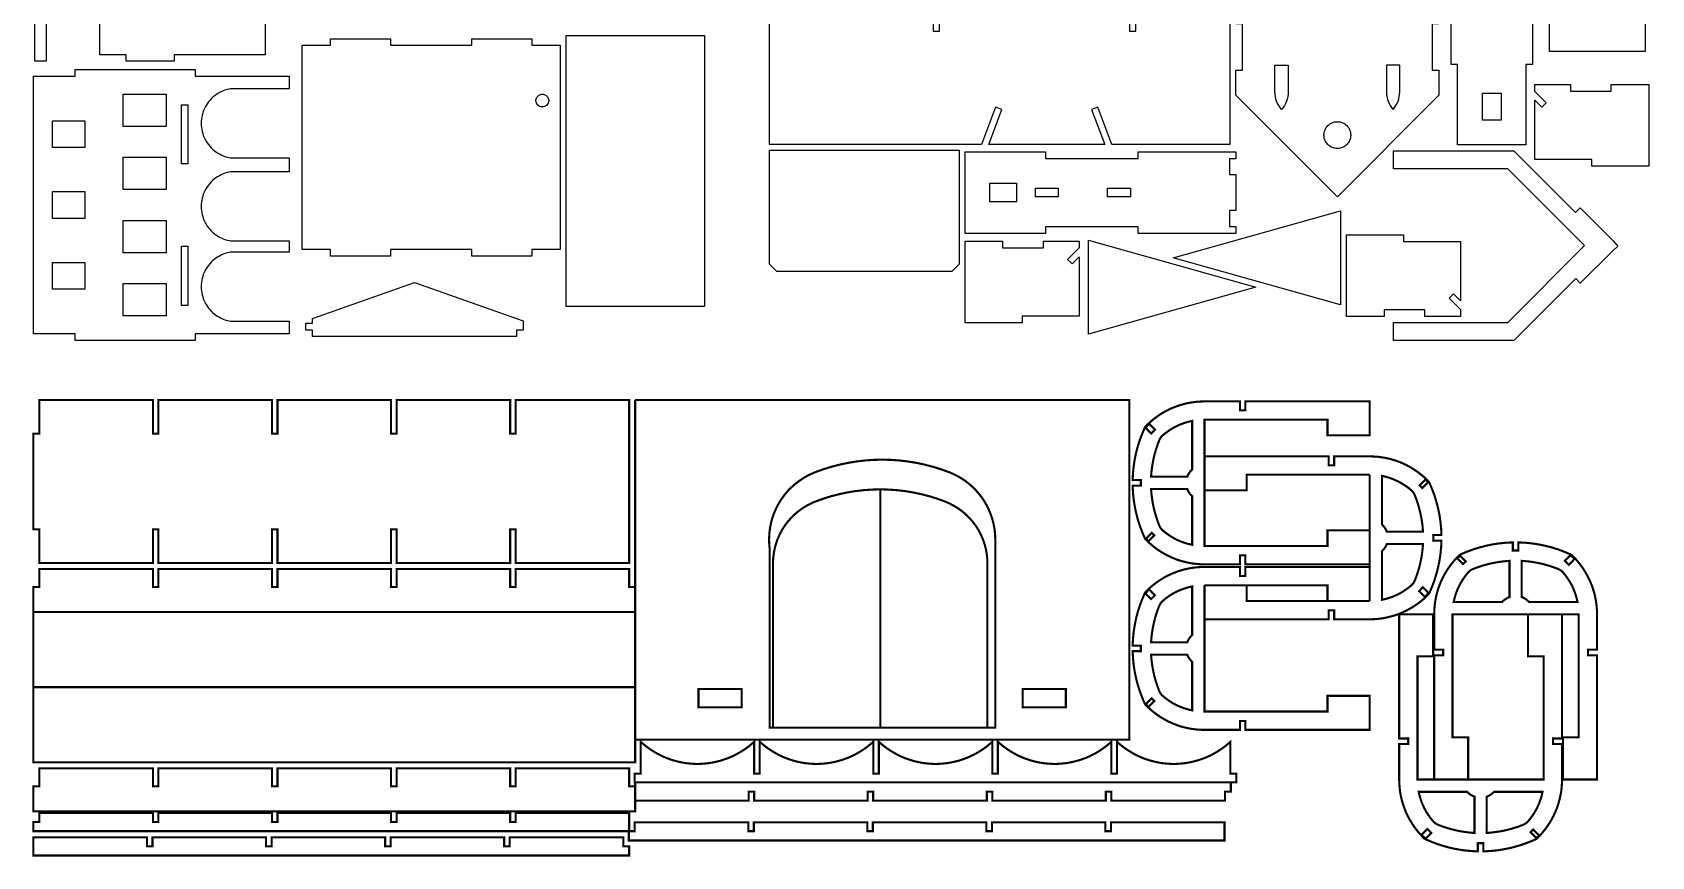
# Model space of a CAD drawing. Extents: x 10 to 282, y 0 to 295.
# Drawn here: x 9.8 to 281.8, y -0.2 to 138.2 of the extents above; entities that cross this region are included whole.
import ezdxf

# ---------------------------------------------------------------- set-up
doc = ezdxf.new("R2010")
doc.units = 0
doc.layers.get('0').update_dxf_attribs({"linetype": 'CONTINUOUS'})

msp = doc.modelspace()

# ---------------------------------------------------------------- linework, layer by layer
at = {"color": 0}
for points in [[(264.7, 144.54), (263.6, 144.54), (263.6, 154.11), (272.72, 171.17), (281.83, 154.11), (281.83, 144.54), (280.73, 144.54), (280.73, 134.99), (264.7, 134.99), (264.7, 144.54)], [(248.14, 132.78), (248.14, 148.47), (249.24, 148.47), (249.24, 164.84), (256.36, 164.84), (256.36, 145.75), (257.41, 145.75), (257.41, 164.84), (260.72, 164.84), (260.72, 148.47), (261.82, 148.47), (261.82, 132.78), (260.72, 132.78), (260.72, 119.33), (249.24, 119.33), (249.24, 132.78), (248.14, 132.78)], [(172.69, 125.26), (171.64, 125.65), (169.28, 119.4), (133.64, 119.4), (133.64, 146.24), (161.15, 146.24), (161.15, 138.41), (162.2, 138.41), (162.2, 146.24), (194.15, 146.24), (194.15, 138.41), (195.2, 138.41), (195.2, 146.24), (211, 146.24), (211, 119.4), (191.15, 119.4), (188.79, 125.65), (187.74, 125.26), (189.96, 119.4), (170.47, 119.4), (172.69, 125.26)], [(246.07, 146.77), (246.07, 139.63), (244.97, 139.63), (244.97, 131.83), (246.07, 131.83), (246.07, 127.65), (229.04, 110.61), (212, 127.65), (212, 131.83), (213.09, 131.83), (213.09, 139.63), (212, 139.63), (212, 146.77), (246.07, 146.77)], [(55.17, 101.74), (55.17, 136.03), (59.93, 136.03), (59.93, 137.13), (69.98, 137.13), (69.98, 136.03), (83.67, 136.03), (83.67, 137.13), (93.72, 137.13), (93.72, 136.03), (98.48, 136.03), (98.48, 101.74), (93.72, 101.74), (93.72, 100.64), (83.67, 100.64), (83.67, 101.74), (69.98, 101.74), (69.98, 100.64), (59.93, 100.64), (59.93, 101.74), (55.17, 101.74)], [(99.48, 137.69), (122.74, 137.69), (122.74, 92.19), (99.48, 92.19), (99.48, 137.69)], [(43.21, 101.31), (43.12, 101.3), (42.86, 101.25), (42.52, 101.17), (42.18, 101.07), (41.85, 100.95), (41.53, 100.81), (41.23, 100.65), (40.93, 100.48), (40.64, 100.28), (40.36, 100.08), (40.1, 99.85), (39.85, 99.61), (39.61, 99.35), (39.39, 99.08), (39.19, 98.8), (39, 98.5), (38.87, 98.27), (38.83, 98.19), (38.79, 98.11), (38.67, 97.87), (38.54, 97.55), (38.43, 97.21), (38.34, 96.88), (38.27, 96.54), (38.21, 96.19), (38.18, 95.85), (38.17, 95.5), (38.18, 95.16), (38.21, 94.81), (38.27, 94.47), (38.34, 94.13), (38.43, 93.79), (38.54, 93.46), (38.67, 93.13), (38.79, 92.89), (38.83, 92.81), (38.87, 92.74), (39, 92.5), (39.19, 92.21), (39.39, 91.92), (39.61, 91.65), (39.85, 91.4), (40.1, 91.16), (40.36, 90.93), (40.64, 90.72), (40.93, 90.53), (41.23, 90.36), (41.53, 90.2), (41.85, 90.06), (42.18, 89.94), (42.52, 89.84), (42.86, 89.76), (43.12, 89.71), (43.21, 89.7), (52.97, 89.7), (52.97, 87.56), (37.17, 87.56), (37.17, 86.46), (17, 86.46), (17, 87.56), (10, 87.56), (10, 130.87), (17, 130.87), (17, 131.97), (37.17, 131.97), (37.17, 130.87), (52.97, 130.87), (52.97, 128.74), (43.21, 128.74), (43.12, 128.72), (42.86, 128.68), (42.52, 128.59), (42.18, 128.49), (41.85, 128.37), (41.53, 128.23), (41.23, 128.08), (40.93, 127.9), (40.64, 127.71), (40.36, 127.5), (40.1, 127.27), (39.85, 127.03), (39.61, 126.78), (39.39, 126.51), (39.19, 126.22), (39, 125.93), (38.87, 125.7), (38.83, 125.62), (38.79, 125.54), (38.67, 125.3), (38.54, 124.97), (38.43, 124.64), (38.34, 124.3), (38.27, 123.96), (38.21, 123.62), (38.18, 123.27), (38.17, 122.93), (38.18, 122.58), (38.21, 122.24), (38.27, 121.89), (38.34, 121.55), (38.43, 121.22), (38.54, 120.89), (38.67, 120.56), (38.79, 120.32), (38.83, 120.24), (38.87, 120.16), (39, 119.93), (39.19, 119.63), (39.39, 119.35), (39.61, 119.08), (39.85, 118.82), (40.1, 118.58), (40.36, 118.36), (40.64, 118.15), (40.93, 117.96), (41.23, 117.78), (41.53, 117.62), (41.85, 117.48), (42.18, 117.36), (42.52, 117.26), (42.86, 117.18), (43.12, 117.13), (43.21, 117.12), (52.97, 117.12), (52.97, 114.8), (43.21, 114.8), (43.12, 114.78), (42.86, 114.74), (42.52, 114.65), (42.18, 114.55), (41.85, 114.43), (41.53, 114.29), (41.23, 114.14), (40.93, 113.96), (40.64, 113.77), (40.36, 113.56), (40.1, 113.34), (39.85, 113.09), (39.61, 112.84), (39.39, 112.57), (39.19, 112.29), (39, 111.99), (38.87, 111.76), (38.83, 111.68), (38.79, 111.6), (38.67, 111.36), (38.54, 111.03), (38.43, 110.7), (38.34, 110.36), (38.27, 110.02), (38.21, 109.68), (38.18, 109.33), (38.17, 108.99), (38.18, 108.64), (38.21, 108.3), (38.27, 107.95), (38.34, 107.61), (38.43, 107.28), (38.54, 106.95), (38.67, 106.62), (38.79, 106.38), (38.83, 106.3), (38.87, 106.22), (39, 105.99), (39.19, 105.69), (39.39, 105.41), (39.61, 105.14), (39.85, 104.88), (40.1, 104.64), (40.36, 104.42), (40.64, 104.21), (40.93, 104.02), (41.23, 103.84), (41.53, 103.68), (41.85, 103.54), (42.18, 103.42), (42.52, 103.32), (42.86, 103.24), (43.12, 103.19), (43.21, 103.18), (52.97, 103.18), (52.97, 101.31), (43.21, 101.31)], [(218.56, 132.72), (220.78, 132.72), (220.78, 128.22), (220.78, 128.12), (220.76, 127.81), (220.7, 127.41), (220.62, 127.01), (220.49, 126.63), (220.33, 126.25), (220.14, 125.9), (219.92, 125.56), (219.73, 125.31), (219.67, 125.23), (219.6, 125.31), (219.41, 125.56), (219.19, 125.9), (219, 126.25), (218.84, 126.63), (218.72, 127.01), (218.63, 127.41), (218.57, 127.81), (218.56, 128.12), (218.56, 128.22), (218.56, 132.72)], [(239.52, 132.72), (237.29, 132.72), (237.29, 128.22), (237.29, 128.12), (237.31, 127.81), (237.37, 127.41), (237.45, 127.01), (237.58, 126.63), (237.74, 126.25), (237.93, 125.9), (238.15, 125.56), (238.34, 125.31), (238.4, 125.23), (238.47, 125.31), (238.66, 125.56), (238.88, 125.9), (239.07, 126.25), (239.23, 126.63), (239.35, 127.01), (239.44, 127.41), (239.5, 127.81), (239.52, 128.12), (239.52, 128.22), (239.52, 132.72)], [(253.41, 127.97), (256.55, 127.97), (256.55, 123.47), (253.41, 123.47), (253.41, 127.97)], [(271.76, 115.73), (271.76, 116.83), (262.22, 116.83), (262.22, 126.8), (263.39, 125.62), (264.13, 126.37), (262.22, 128.28), (262.22, 129.42), (268.18, 129.42), (268.18, 128.32), (275.05, 128.32), (275.05, 129.42), (281.36, 129.42), (281.36, 115.73), (271.76, 115.73)], [(25.05, 127.82), (32.27, 127.82), (32.27, 122.41), (25.05, 122.41), (25.05, 127.82)], [(34.86, 126.06), (35.91, 126.06), (35.91, 116.11), (34.86, 116.11), (34.86, 126.06)], [(96.57, 126.75), (96.57, 126.69), (96.54, 126.53), (96.48, 126.33), (96.38, 126.14), (96.25, 125.98), (96.09, 125.85), (95.91, 125.75), (95.71, 125.69), (95.55, 125.67), (95.49, 125.67), (95.44, 125.67), (95.27, 125.69), (95.07, 125.75), (94.89, 125.85), (94.73, 125.98), (94.6, 126.14), (94.5, 126.33), (94.44, 126.53), (94.42, 126.69), (94.42, 126.75), (94.42, 126.8), (94.44, 126.96), (94.5, 127.16), (94.6, 127.35), (94.73, 127.51), (94.89, 127.64), (95.07, 127.74), (95.27, 127.8), (95.44, 127.82), (95.49, 127.82), (95.55, 127.82), (95.71, 127.8), (95.91, 127.74), (96.09, 127.64), (96.25, 127.51), (96.38, 127.35), (96.48, 127.16), (96.54, 126.96), (96.57, 126.8), (96.57, 126.75)], [(13.23, 123.37), (18.64, 123.37), (18.64, 118.87), (13.23, 118.87), (13.23, 123.37)], [(231.28, 120.96), (231.28, 120.9), (231.27, 120.73), (231.24, 120.51), (231.18, 120.29), (231.1, 120.09), (231.01, 119.89), (230.9, 119.7), (230.77, 119.53), (230.62, 119.37), (230.46, 119.23), (230.29, 119.1), (230.11, 118.99), (229.91, 118.89), (229.7, 118.82), (229.49, 118.76), (229.26, 118.73), (229.09, 118.71), (229.04, 118.71), (228.98, 118.71), (228.81, 118.73), (228.58, 118.76), (228.37, 118.82), (228.16, 118.89), (227.96, 118.99), (227.78, 119.1), (227.61, 119.23), (227.45, 119.37), (227.3, 119.53), (227.17, 119.7), (227.06, 119.89), (226.97, 120.09), (226.89, 120.29), (226.84, 120.51), (226.8, 120.73), (226.79, 120.9), (226.79, 120.96), (226.79, 121.02), (226.8, 121.19), (226.84, 121.41), (226.89, 121.63), (226.97, 121.83), (227.06, 122.03), (227.17, 122.21), (227.3, 122.39), (227.45, 122.55), (227.61, 122.69), (227.78, 122.82), (227.96, 122.93), (228.16, 123.03), (228.37, 123.1), (228.58, 123.16), (228.81, 123.19), (228.98, 123.2), (229.04, 123.2), (229.09, 123.2), (229.26, 123.19), (229.49, 123.16), (229.7, 123.1), (229.91, 123.03), (230.11, 122.93), (230.29, 122.82), (230.46, 122.69), (230.62, 122.55), (230.77, 122.39), (230.9, 122.21), (231.01, 122.03), (231.1, 121.83), (231.18, 121.63), (231.24, 121.41), (231.27, 121.19), (231.28, 121.02), (231.28, 120.96)], [(25.05, 117.22), (32.27, 117.22), (32.27, 111.81), (25.05, 111.81), (25.05, 117.22)], [(134.86, 98.06), (133.64, 99.28), (133.64, 118.4), (165.5, 118.4), (165.5, 99.28), (164.28, 98.06), (134.86, 98.06)], [(212.01, 114.32), (212.01, 108.27), (210.91, 108.27), (210.91, 105.6), (212.01, 105.6), (212.01, 104.45), (195.59, 104.45), (195.59, 105.55), (180, 105.55), (180, 104.45), (166.5, 104.45), (166.5, 118.14), (180, 118.14), (180, 117.04), (195.59, 117.04), (195.59, 118.14), (212.01, 118.14), (212.01, 116.99), (210.91, 116.99), (210.91, 114.32), (212.01, 114.32)], [(257.67, 115.28), (238.46, 115.28), (238.46, 118.33), (258.69, 118.33), (269.05, 107.97), (269.83, 108.75), (275.38, 103.19), (276.17, 102.33), (275.38, 101.6), (269.85, 96.07), (269.08, 96.85), (258.69, 86.46), (238.46, 86.46), (238.46, 89.51), (257.67, 89.51), (270.58, 102.42), (257.67, 115.28)], [(170.65, 112.86), (175.14, 112.86), (175.14, 109.73), (170.65, 109.73), (170.65, 112.86)], [(178.32, 112.03), (182.14, 112.03), (182.14, 110.57), (178.32, 110.57), (178.32, 112.03)], [(190.45, 112.03), (194.27, 112.03), (194.27, 110.57), (190.45, 110.57), (190.45, 112.03)], [(13.23, 111.46), (18.64, 111.46), (18.64, 106.97), (13.23, 106.97), (13.23, 111.46)], [(25.05, 106.62), (32.27, 106.62), (32.27, 101.21), (25.05, 101.21), (25.05, 106.62)], [(201.47, 100.34), (229.58, 108.21), (229.58, 92.47), (201.47, 100.34)], [(240.17, 104.2), (240.17, 103.1), (249.72, 103.1), (249.72, 93.13), (248.54, 94.31), (247.8, 93.57), (249.72, 91.65), (249.72, 90.51), (243.76, 90.51), (243.76, 91.61), (236.88, 91.61), (236.88, 90.51), (230.58, 90.51), (230.58, 104.2), (240.17, 104.2)], [(34.86, 102.32), (35.91, 102.32), (35.91, 92.37), (34.86, 92.37), (34.86, 102.32)], [(179.69, 102.04), (179.69, 103.14), (185.65, 103.14), (185.65, 102.01), (183.73, 100.09), (184.47, 99.35), (185.65, 100.52), (185.65, 90.56), (176.1, 90.56), (176.1, 89.46), (166.5, 89.46), (166.5, 103.14), (172.81, 103.14), (172.81, 102.04), (179.69, 102.04)], [(215.33, 95.42), (187.22, 87.55), (187.22, 103.29), (215.33, 95.42)], [(13.23, 99.56), (18.64, 99.56), (18.64, 95.06), (13.23, 95.06), (13.23, 99.56)], [(25.05, 96.02), (32.27, 96.02), (32.27, 90.61), (25.05, 90.61), (25.05, 96.02)], [(56.86, 88.22), (55.76, 88.22), (55.76, 89.37), (56.86, 89.37), (56.86, 90.14), (74, 96.19), (92.25, 89.75), (92.25, 88.22), (91.15, 88.22), (91.15, 87.12), (56.86, 87.12), (56.86, 88.22)]]:
    msp.add_lwpolyline(points, close=True, dxfattribs=at)
for points in [[(12.13, 143.11), (12.13, 133.35), (12.13, 133.35), (10.26, 133.35), (10.26, 149.19)], [(48.95, 141.5), (48.95, 134.45), (33.63, 134.45), (33.63, 133.35), (25.58, 133.35), (25.58, 134.45), (21.17, 134.45), (21.17, 143.11)]]:
    msp.add_lwpolyline(points, dxfattribs=at)
at = {"color": 0, "const_width": 0.353}
for points in [[(11, 70.83), (10, 70.83), (10, 54.75), (11, 54.75), (11, 49.12), (30.08, 49.12), (30.08, 54.75), (31, 54.75), (31, 49.12), (50.08, 49.12), (50.08, 54.75), (51, 54.75), (51, 49.12), (70.08, 49.12), (70.08, 54.75), (71, 54.75), (71, 49.12), (90.08, 49.12), (90.08, 54.75), (91, 54.75), (91, 49.12), (110.08, 49.12), (110.08, 76.46), (91, 76.46), (91, 70.83), (90.08, 70.83), (90.08, 76.46), (71, 76.46), (71, 70.83), (70.08, 70.83), (70.08, 76.46), (51, 76.46), (51, 70.83), (50.08, 70.83), (50.08, 76.46), (31, 76.46), (31, 70.83), (30.08, 70.83), (30.08, 76.46), (11, 76.46), (11, 70.83)], [(196.82, 71.77), (196.87, 71.84), (197.1, 72.15), (197.35, 72.44), (197.41, 72.5), (198.4, 71.5), (197.75, 70.85), (196.82, 71.77)], [(204.65, 64.82), (204.58, 64.76), (204.39, 64.56), (204.17, 64.26), (203.98, 63.94), (203.86, 63.69), (203.83, 63.6), (197.75, 63.6), (197.76, 63.8), (197.81, 64.4), (197.91, 65.19), (198.03, 65.97), (198.19, 66.75), (198.38, 67.52), (198.61, 68.29), (198.86, 69.04), (199.07, 69.6), (199.15, 69.78), (199.17, 69.84), (199.25, 69.99), (199.37, 70.18), (199.51, 70.35), (199.62, 70.47), (199.67, 70.51), (199.8, 70.62), (200.21, 70.96), (200.78, 71.37), (201.37, 71.74), (201.99, 72.07), (202.63, 72.36), (203.29, 72.61), (203.96, 72.81), (204.47, 72.93), (204.65, 72.97), (204.65, 64.82)], [(171.57, 21.47), (133.68, 21.47), (133.68, 51.5), (133.66, 51.63), (133.63, 52), (133.59, 52.51), (133.58, 53.01), (133.59, 53.51), (133.62, 54.01), (133.67, 54.51), (133.74, 55), (133.83, 55.49), (133.94, 55.98), (134.07, 56.46), (134.22, 56.94), (134.39, 57.41), (134.58, 57.87), (134.79, 58.33), (135.02, 58.78), (135.2, 59.11), (135.27, 59.22), (135.33, 59.33), (135.53, 59.65), (135.82, 60.07), (136.11, 60.47), (136.43, 60.86), (136.76, 61.24), (137.11, 61.6), (137.47, 61.94), (137.84, 62.28), (138.23, 62.59), (138.63, 62.89), (139.04, 63.17), (139.46, 63.44), (139.9, 63.69), (140.34, 63.92), (140.8, 64.13), (141.15, 64.28), (141.27, 64.33), (141.61, 64.46), (142.64, 64.83), (144.03, 65.26), (145.43, 65.63), (146.85, 65.93), (148.27, 66.16), (149.7, 66.33), (151.14, 66.43), (152.58, 66.46), (154.02, 66.43), (155.45, 66.33), (156.88, 66.16), (158.31, 65.93), (159.72, 65.63), (161.12, 65.26), (162.51, 64.83), (163.55, 64.46), (163.89, 64.33), (163.99, 64.29), (164.31, 64.15), (164.72, 63.96), (165.13, 63.76), (165.52, 63.54), (165.91, 63.31), (166.29, 63.06), (166.66, 62.8), (167.01, 62.52), (167.36, 62.24), (167.7, 61.93), (168.02, 61.62), (168.34, 61.3), (168.64, 60.96), (168.93, 60.61), (169.21, 60.25), (169.41, 59.97), (169.47, 59.88), (169.6, 59.69), (169.95, 59.11), (170.38, 58.31), (170.74, 57.48), (171.04, 56.63), (171.27, 55.75), (171.44, 54.87), (171.54, 53.97), (171.57, 53.28), (171.57, 53.06), (171.57, 21.47)], [(236.53, 63.74), (236.7, 63.7), (237.21, 63.58), (237.89, 63.38), (238.54, 63.13), (239.18, 62.84), (239.8, 62.51), (240.39, 62.14), (240.97, 61.73), (241.38, 61.39), (241.51, 61.28), (241.55, 61.24), (241.67, 61.12), (241.81, 60.94), (241.93, 60.76), (242, 60.61), (242.02, 60.55), (242.1, 60.37), (242.31, 59.81), (242.57, 59.06), (242.79, 58.29), (242.98, 57.52), (243.14, 56.74), (243.27, 55.96), (243.36, 55.17), (243.41, 54.57), (243.42, 54.37), (237.34, 54.37), (237.31, 54.46), (237.2, 54.71), (237.01, 55.03), (236.78, 55.32), (236.59, 55.53), (236.53, 55.59), (236.53, 63.74)], [(243.87, 63.16), (243.9, 63.12), (244.07, 62.92), (244.23, 62.71), (244.26, 62.67), (243.32, 61.72), (242.87, 62.17), (243.87, 63.16)], [(204.65, 52.17), (204.47, 52.2), (203.96, 52.32), (203.29, 52.53), (202.63, 52.77), (201.99, 53.06), (201.37, 53.4), (200.78, 53.77), (200.21, 54.18), (199.8, 54.51), (199.67, 54.63), (199.62, 54.66), (199.51, 54.79), (199.37, 54.96), (199.25, 55.15), (199.17, 55.3), (199.15, 55.35), (199.07, 55.53), (198.86, 56.09), (198.61, 56.85), (198.38, 57.61), (198.19, 58.38), (198.03, 59.16), (197.91, 59.95), (197.81, 60.74), (197.76, 61.33), (197.75, 61.53), (203.83, 61.53), (203.86, 61.44), (203.98, 61.19), (204.17, 60.87), (204.39, 60.58), (204.58, 60.38), (204.65, 60.31), (204.65, 52.17)], [(197.86, 54.18), (198.3, 53.74), (197.31, 52.75), (197.27, 52.78), (197.1, 52.98), (196.94, 53.19), (196.91, 53.24), (197.86, 54.18)], [(236.53, 51.08), (236.59, 51.15), (236.78, 51.35), (237.01, 51.64), (237.2, 51.96), (237.31, 52.21), (237.34, 52.3), (243.42, 52.3), (243.41, 52.1), (243.36, 51.5), (243.27, 50.71), (243.14, 49.93), (242.98, 49.15), (242.79, 48.38), (242.57, 47.62), (242.31, 46.86), (242.1, 46.3), (242.02, 46.12), (242, 46.07), (241.93, 45.92), (241.81, 45.73), (241.67, 45.55), (241.55, 45.43), (241.51, 45.4), (241.38, 45.28), (240.97, 44.95), (240.39, 44.54), (239.8, 44.16), (239.18, 43.83), (238.54, 43.54), (237.89, 43.3), (237.21, 43.09), (236.7, 42.97), (236.53, 42.94), (236.53, 51.08)], [(248.58, 42.58), (248.62, 42.75), (248.74, 43.26), (248.94, 43.94), (249.19, 44.59), (249.48, 45.23), (249.81, 45.85), (250.18, 46.44), (250.59, 47.01), (250.93, 47.43), (251.04, 47.56), (251.08, 47.6), (251.2, 47.72), (251.37, 47.86), (251.56, 47.98), (251.71, 48.05), (251.77, 48.07), (251.95, 48.15), (252.51, 48.36), (253.26, 48.62), (254.02, 48.84), (254.8, 49.03), (255.57, 49.19), (256.36, 49.32), (257.15, 49.41), (257.75, 49.46), (257.95, 49.47), (257.95, 43.39), (257.86, 43.36), (257.61, 43.25), (257.29, 43.06), (256.99, 42.83), (256.79, 42.64), (256.73, 42.58), (248.58, 42.58)], [(249.16, 49.92), (249.2, 49.95), (249.4, 50.12), (249.61, 50.28), (249.65, 50.31), (250.6, 49.37), (250.15, 48.93), (249.16, 49.92)], [(260.02, 49.47), (260.22, 49.46), (260.82, 49.41), (261.61, 49.32), (262.39, 49.19), (263.17, 49.03), (263.94, 48.84), (264.7, 48.62), (265.46, 48.36), (266.02, 48.15), (266.2, 48.07), (266.25, 48.05), (266.4, 47.98), (266.59, 47.86), (266.77, 47.72), (266.89, 47.6), (266.92, 47.56), (267.04, 47.43), (267.37, 47.01), (267.78, 46.44), (268.16, 45.85), (268.49, 45.23), (268.77, 44.59), (269.02, 43.94), (269.22, 43.26), (269.35, 42.75), (269.38, 42.58), (261.24, 42.58), (261.17, 42.64), (260.97, 42.83), (260.68, 43.06), (260.36, 43.25), (260.11, 43.36), (260.02, 43.39), (260.02, 49.47)], [(268.91, 49.82), (268.86, 49.87), (268.57, 50.12), (268.25, 50.36), (268.19, 50.4), (267.26, 49.47), (267.92, 48.82), (268.91, 49.82)], [(196.82, 43.98), (196.87, 44.05), (197.1, 44.36), (197.35, 44.65), (197.41, 44.71), (198.4, 43.71), (197.75, 43.06), (196.82, 43.98)], [(197.75, 35.81), (197.76, 36.01), (197.81, 36.61), (197.91, 37.4), (198.03, 38.18), (198.19, 38.96), (198.38, 39.73), (198.61, 40.5), (198.86, 41.25), (199.07, 41.81), (199.15, 41.99), (199.17, 42.04), (199.25, 42.19), (199.37, 42.38), (199.51, 42.56), (199.62, 42.68), (199.67, 42.72), (199.8, 42.83), (200.21, 43.17), (200.78, 43.58), (201.37, 43.95), (201.99, 44.28), (202.63, 44.57), (203.29, 44.81), (203.96, 45.02), (204.47, 45.14), (204.65, 45.18), (204.65, 37.03), (204.58, 36.97), (204.39, 36.76), (204.17, 36.47), (203.98, 36.15), (203.86, 35.9), (203.83, 35.81), (197.75, 35.81)], [(243.77, 43.41), (243.82, 43.46), (244.07, 43.75), (244.31, 44.07), (244.35, 44.13), (243.42, 45.06), (242.77, 44.4), (243.77, 43.41)], [(204.65, 24.37), (204.47, 24.41), (203.96, 24.53), (203.29, 24.74), (202.63, 24.98), (201.99, 25.27), (201.37, 25.6), (200.78, 25.97), (200.21, 26.39), (199.8, 26.72), (199.67, 26.84), (199.62, 26.87), (199.51, 26.99), (199.37, 27.17), (199.25, 27.36), (199.17, 27.51), (199.15, 27.56), (199.07, 27.74), (198.86, 28.3), (198.61, 29.06), (198.38, 29.82), (198.19, 30.59), (198.03, 31.37), (197.91, 32.15), (197.81, 32.94), (197.76, 33.54), (197.75, 33.74), (203.83, 33.74), (203.86, 33.65), (203.98, 33.4), (204.17, 33.08), (204.39, 32.79), (204.58, 32.58), (204.65, 32.52), (204.65, 24.37)], [(121.72, 27.96), (128.97, 27.96), (128.97, 24.87), (121.72, 24.87), (121.72, 27.96)], [(176.19, 27.96), (183.43, 27.96), (183.43, 24.87), (176.19, 24.87), (176.19, 27.96)], [(196.91, 25.44), (196.94, 25.4), (197.1, 25.19), (197.27, 24.99), (197.31, 24.95), (198.3, 25.95), (197.86, 26.39), (196.91, 25.44)], [(151.08, 19.11), (150.96, 19), (150.59, 18.68), (150.07, 18.26), (149.54, 17.88), (148.99, 17.52), (148.43, 17.19), (147.85, 16.88), (147.27, 16.6), (146.66, 16.35), (146.05, 16.13), (145.43, 15.93), (144.8, 15.77), (144.16, 15.63), (143.51, 15.52), (142.86, 15.45), (142.21, 15.4), (141.71, 15.38), (141.54, 15.38), (141.38, 15.38), (140.88, 15.4), (140.23, 15.45), (139.57, 15.52), (138.93, 15.63), (138.29, 15.77), (137.66, 15.93), (137.04, 16.13), (136.42, 16.35), (135.82, 16.6), (135.23, 16.88), (134.66, 17.19), (134.1, 17.52), (133.55, 17.88), (133.02, 18.26), (132.5, 18.68), (132.13, 19), (132.01, 19.11), (132.01, 13.75), (131.08, 13.75), (131.08, 19.11), (130.96, 19), (130.59, 18.68), (130.07, 18.26), (129.54, 17.88), (128.99, 17.52), (128.43, 17.19), (127.85, 16.88), (127.27, 16.6), (126.66, 16.35), (126.05, 16.13), (125.43, 15.93), (124.8, 15.77), (124.16, 15.63), (123.51, 15.52), (122.86, 15.45), (122.21, 15.4), (121.71, 15.38), (121.54, 15.38), (121.38, 15.38), (120.88, 15.4), (120.23, 15.45), (119.57, 15.52), (118.93, 15.63), (118.29, 15.77), (117.66, 15.93), (117.04, 16.13), (116.42, 16.35), (115.82, 16.6), (115.23, 16.88), (114.66, 17.19), (114.1, 17.52), (113.55, 17.88), (113.02, 18.26), (112.5, 18.68), (112.13, 19), (112.01, 19.11), (112.01, 13.75), (111.01, 13.75), (111.01, 12.31), (212.08, 12.31), (212.08, 13.75), (211.08, 13.75), (211.08, 19.11), (210.96, 19), (210.59, 18.68), (210.07, 18.26), (209.54, 17.88), (208.99, 17.52), (208.43, 17.19), (207.86, 16.88), (207.27, 16.6), (206.67, 16.35), (206.05, 16.13), (205.43, 15.93), (204.8, 15.77), (204.16, 15.63), (203.52, 15.52), (202.86, 15.45), (202.21, 15.4), (201.71, 15.38), (201.54, 15.38), (201.38, 15.38), (200.88, 15.4), (200.23, 15.45), (199.57, 15.52), (198.93, 15.63), (198.29, 15.77), (197.66, 15.93), (197.04, 16.13), (196.42, 16.35), (195.82, 16.6), (195.23, 16.88), (194.66, 17.19), (194.1, 17.52), (193.55, 17.88), (193.02, 18.26), (192.5, 18.68), (192.13, 19), (192.01, 19.11), (192.01, 13.75), (191.08, 13.75), (191.08, 19.11), (190.96, 19), (190.59, 18.68), (190.07, 18.26), (189.54, 17.88), (188.99, 17.52), (188.43, 17.19), (187.85, 16.88), (187.27, 16.6), (186.67, 16.35), (186.05, 16.13), (185.43, 15.93), (184.8, 15.77), (184.16, 15.63), (183.52, 15.52), (182.86, 15.45), (182.21, 15.4), (181.71, 15.38), (181.54, 15.38), (181.38, 15.38), (180.88, 15.4), (180.23, 15.45), (179.57, 15.52), (178.93, 15.63), (178.29, 15.77), (177.66, 15.93), (177.04, 16.13), (176.42, 16.35), (175.82, 16.6), (175.23, 16.88), (174.66, 17.19), (174.1, 17.52), (173.55, 17.88), (173.02, 18.26), (172.5, 18.68), (172.13, 19), (172.01, 19.11), (172.01, 13.75), (171.08, 13.75), (171.08, 19.11), (170.96, 19), (170.59, 18.68), (170.07, 18.26), (169.54, 17.88), (168.99, 17.52), (168.43, 17.19), (167.85, 16.88), (167.27, 16.6), (166.67, 16.35), (166.05, 16.13), (165.43, 15.93), (164.8, 15.77), (164.16, 15.63), (163.52, 15.52), (162.86, 15.45), (162.21, 15.4), (161.71, 15.38), (161.54, 15.38), (161.38, 15.38), (160.88, 15.4), (160.23, 15.45), (159.57, 15.52), (158.93, 15.63), (158.29, 15.77), (157.66, 15.93), (157.04, 16.13), (156.42, 16.35), (155.82, 16.6), (155.23, 16.88), (154.66, 17.19), (154.1, 17.52), (153.55, 17.88), (153.02, 18.26), (152.5, 18.68), (152.13, 19), (152.01, 19.11), (152.01, 13.75), (151.08, 13.75), (151.08, 19.11)], [(252.07, 3.8), (251.87, 3.81), (251.27, 3.86), (250.48, 3.96), (249.7, 4.08), (248.92, 4.24), (248.15, 4.43), (247.38, 4.66), (246.63, 4.91), (246.07, 5.12), (245.89, 5.2), (245.83, 5.22), (245.68, 5.3), (245.5, 5.42), (245.32, 5.56), (245.2, 5.67), (245.16, 5.72), (245.05, 5.85), (244.71, 6.26), (244.3, 6.83), (243.93, 7.42), (243.6, 8.04), (243.31, 8.68), (243.06, 9.34), (242.86, 10.01), (242.74, 10.53), (242.7, 10.7), (250.85, 10.7), (250.91, 10.63), (251.12, 10.44), (251.41, 10.22), (251.73, 10.03), (251.98, 9.91), (252.07, 9.88), (252.07, 3.8)], [(254.14, 3.8), (254.34, 3.81), (254.94, 3.86), (255.73, 3.96), (256.51, 4.08), (257.29, 4.24), (258.06, 4.43), (258.82, 4.66), (259.58, 4.91), (260.14, 5.12), (260.32, 5.2), (260.37, 5.22), (260.52, 5.3), (260.71, 5.42), (260.89, 5.56), (261.01, 5.67), (261.04, 5.72), (261.16, 5.85), (261.49, 6.26), (261.9, 6.83), (262.27, 7.42), (262.61, 8.04), (262.9, 8.68), (263.14, 9.34), (263.35, 10.01), (263.47, 10.53), (263.5, 10.7), (255.36, 10.7), (255.29, 10.63), (255.09, 10.44), (254.8, 10.22), (254.48, 10.03), (254.23, 9.91), (254.14, 9.88), (254.14, 3.8)], [(10, 5.65), (10, 4.09), (110.08, 4.09), (110.08, 7.17), (91, 7.17), (91, 5.65), (90.08, 5.65), (90.08, 7.17), (71, 7.17), (71, 5.65), (70.08, 5.65), (70.08, 7.17), (51, 7.17), (51, 5.65), (50.08, 5.65), (50.08, 7.17), (31, 7.17), (31, 5.65), (30.08, 5.65), (30.08, 7.17), (11, 7.17), (11, 5.65), (10, 5.65)], [(170.08, 5.59), (151.01, 5.59), (151.01, 4.09), (150.08, 4.09), (150.08, 5.59), (131.01, 5.59), (131.01, 4.09), (130.08, 4.09), (130.08, 5.59), (111.01, 5.59), (111.01, 4.09), (110.01, 4.09), (110.01, 2.52), (210.08, 2.52), (210.08, 5.59), (191.01, 5.59), (191.01, 4.09), (190.08, 4.09), (190.08, 5.59), (171.01, 5.59), (171.01, 4.09), (170.08, 4.09), (170.08, 5.59)], [(30, 1.56), (29.08, 1.56), (29.08, 3.07), (10, 3.07), (10, 0), (110.08, 0), (110.08, 1.56), (109.08, 1.56), (109.08, 3.07), (90, 3.07), (90, 1.56), (89.08, 1.56), (89.08, 3.07), (70, 3.07), (70, 1.56), (69.08, 1.56), (69.08, 3.07), (50, 3.07), (50, 1.56), (49.08, 1.56), (49.08, 3.07), (30, 3.07), (30, 1.56)], [(244.82, 3.8), (244.17, 4.45), (243.17, 3.46), (243.23, 3.4), (243.52, 3.15), (243.83, 2.92), (243.9, 2.88), (244.82, 3.8)], [(261.49, 3.91), (261.93, 4.35), (262.92, 3.36), (262.89, 3.32), (262.69, 3.15), (262.48, 2.99), (262.44, 2.96), (261.49, 3.91)]]:
    msp.add_lwpolyline(points, close=True, dxfattribs=at)
for points in [[(10, 28.27), (10, 15.65), (111.08, 15.65), (111.08, 76.46)], [(111.08, 19.46), (194.08, 19.46), (194.08, 76.46), (111.08, 76.46)], [(234.45, 54.6), (227.38, 54.6), (227.38, 51.97), (206.72, 51.97), (206.72, 73.17), (227.38, 73.17), (227.38, 70.53), (234.45, 70.53), (234.45, 76.24), (213.6, 76.24), (213.6, 74.74), (212.67, 74.74), (212.67, 76.24), (206.69, 76.24), (206.51, 76.24), (205.98, 76.22), (205.29, 76.17), (204.59, 76.08), (203.91, 75.96), (203.24, 75.8), (202.57, 75.61), (201.92, 75.38), (201.28, 75.13), (200.65, 74.84), (200.04, 74.52), (199.44, 74.17), (198.87, 73.78), (198.31, 73.37), (197.77, 72.93), (197.25, 72.46), (196.87, 72.09), (196.75, 71.96), (196.63, 71.7), (196.29, 70.9), (195.88, 69.82), (195.52, 68.72), (195.23, 67.61), (195, 66.48), (194.82, 65.34), (194.71, 64.19), (194.66, 63.32), (194.65, 63.03), (196.02, 63.03), (196.02, 62.95), (196.02, 62.18), (196.02, 62.1), (194.65, 62.1), (194.66, 61.82), (194.71, 60.95), (194.82, 59.8), (195, 58.66), (195.23, 57.53), (195.52, 56.41), (195.88, 55.31), (196.29, 54.23), (196.63, 53.43), (196.75, 53.17), (196.87, 53.04), (197.25, 52.67), (197.77, 52.2), (198.31, 51.76), (198.87, 51.35), (199.44, 50.97), (200.04, 50.62), (200.65, 50.3), (201.28, 50.01), (201.92, 49.75), (202.57, 49.53), (203.24, 49.34), (203.91, 49.18), (204.59, 49.05), (205.29, 48.97), (205.98, 48.91), (206.51, 48.89), (206.69, 48.89), (212.67, 48.89), (212.67, 50.39), (213.6, 50.39), (213.6, 48.89), (234.45, 48.89)], [(206.72, 67.01), (227.57, 67.01), (227.57, 65.51), (228.5, 65.51), (228.5, 67.01), (234.49, 67.01), (234.66, 67.01), (235.19, 66.99), (235.89, 66.94), (236.58, 66.85), (237.26, 66.73), (237.94, 66.57), (238.6, 66.38), (239.26, 66.15), (239.9, 65.9), (240.52, 65.61), (241.13, 65.29), (241.73, 64.94), (242.31, 64.55), (242.87, 64.14), (243.41, 63.7), (243.93, 63.23), (244.3, 62.86), (244.42, 62.73), (244.55, 62.47), (244.89, 61.67), (245.3, 60.59), (245.65, 59.49), (245.94, 58.38), (246.18, 57.25), (246.35, 56.11), (246.47, 54.96), (246.52, 54.09), (246.52, 53.8), (245.15, 53.8), (245.16, 53.72), (245.16, 52.95), (245.15, 52.87), (246.52, 52.87), (246.52, 52.58), (246.47, 51.72), (246.35, 50.57), (246.18, 49.43), (245.94, 48.3), (245.65, 47.18), (245.3, 46.08), (244.89, 45), (244.55, 44.2), (244.42, 43.94), (244.3, 43.81), (243.93, 43.44), (243.41, 42.97), (242.87, 42.53), (242.31, 42.12), (241.73, 41.74), (241.13, 41.39), (240.52, 41.07), (239.9, 40.78), (239.26, 40.52), (238.6, 40.3), (237.94, 40.11), (237.26, 39.95), (236.58, 39.82), (235.89, 39.73), (235.19, 39.68), (234.66, 39.66), (234.49, 39.66), (228.5, 39.66), (228.5, 41.16), (227.57, 41.16), (227.57, 39.66), (206.72, 39.66)], [(206.72, 61.3), (213.8, 61.3), (213.8, 63.94), (234.45, 63.94)], [(234.45, 42.74), (234.45, 63.94)], [(134.24, 21.47), (134.24, 49.06), (134.24, 49.27), (134.27, 49.9), (134.37, 50.72), (134.52, 51.54), (134.74, 52.34), (135.01, 53.12), (135.34, 53.88), (135.73, 54.62), (136.06, 55.15), (136.17, 55.32), (136.29, 55.49), (136.67, 55.99), (137.21, 56.62), (137.8, 57.21), (138.43, 57.75), (139.09, 58.24), (139.8, 58.68), (140.53, 59.07), (141.1, 59.33), (141.3, 59.41), (141.62, 59.53), (142.62, 59.89), (143.95, 60.31), (145.31, 60.66), (146.67, 60.95), (148.05, 61.18), (149.45, 61.34), (150.84, 61.44), (151.9, 61.47), (152.25, 61.47), (152.25, 21.47)], [(152.25, 61.47), (152.6, 61.47), (153.65, 61.44), (155.05, 61.34), (156.44, 61.18), (157.82, 60.95), (159.19, 60.66), (160.54, 60.31), (161.88, 59.89), (162.87, 59.53), (163.2, 59.41), (163.39, 59.33), (163.96, 59.07), (164.7, 58.68), (165.4, 58.24), (166.07, 57.75), (166.69, 57.21), (167.28, 56.62), (167.82, 55.99), (168.2, 55.49), (168.32, 55.32), (168.44, 55.15), (168.76, 54.62), (169.15, 53.88), (169.48, 53.12), (169.76, 52.34), (169.97, 51.54), (170.13, 50.72), (170.22, 49.9), (170.25, 49.27), (170.25, 49.06), (170.25, 21.47)], [(251.02, 12.77), (251.02, 19.85), (248.38, 19.85), (248.38, 40.5), (269.58, 40.5), (269.58, 19.85), (266.95, 19.85), (266.95, 12.77), (272.66, 12.77), (272.66, 33.62), (271.16, 33.62), (271.16, 34.55), (272.66, 34.55), (272.66, 40.54), (272.66, 40.71), (272.64, 41.24), (272.58, 41.94), (272.5, 42.63), (272.37, 43.31), (272.22, 43.99), (272.02, 44.65), (271.8, 45.31), (271.54, 45.95), (271.25, 46.57), (270.93, 47.18), (270.58, 47.78), (270.2, 48.36), (269.79, 48.92), (269.35, 49.46), (268.88, 49.98), (268.51, 50.35), (268.38, 50.47), (268.12, 50.6), (267.32, 50.94), (266.24, 51.35), (265.14, 51.7), (264.02, 51.99), (262.89, 52.23), (261.75, 52.4), (260.6, 52.52), (259.73, 52.56), (259.45, 52.57), (259.45, 51.2), (259.37, 51.21), (258.6, 51.21), (258.52, 51.2), (258.52, 52.57), (258.23, 52.56), (257.36, 52.52), (256.21, 52.4), (255.07, 52.23), (253.94, 51.99), (252.83, 51.7), (251.73, 51.35), (250.65, 50.94), (249.85, 50.6), (249.59, 50.47), (249.46, 50.35), (249.09, 49.98), (248.62, 49.46), (248.18, 48.92), (247.77, 48.36), (247.38, 47.78), (247.03, 47.18), (246.71, 46.57), (246.42, 45.95), (246.17, 45.31), (245.94, 44.65), (245.75, 43.99), (245.59, 43.31), (245.47, 42.63), (245.38, 41.94), (245.33, 41.24), (245.31, 40.71), (245.31, 40.54), (245.31, 34.55), (246.81, 34.55), (246.81, 33.62), (245.31, 33.62), (245.31, 12.77)], [(111.08, 45.1), (110.08, 45.1), (110.08, 48.1), (91, 48.1), (91, 45.1), (90.08, 45.1), (90.08, 48.1), (71, 48.1), (71, 45.1), (70.08, 45.1), (70.08, 48.1), (51, 48.1), (51, 45.1), (50.08, 45.1), (50.08, 48.1), (31, 48.1), (31, 45.1), (30.08, 45.1), (30.08, 48.1), (11, 48.1), (11, 45.1), (10, 45.1), (10, 28.27)], [(234.45, 48.45), (213.6, 48.45), (213.6, 46.95), (212.67, 46.95), (212.67, 48.45), (206.69, 48.45), (206.51, 48.45), (205.98, 48.43), (205.29, 48.38), (204.59, 48.29), (203.91, 48.16), (203.24, 48.01), (202.57, 47.82), (201.92, 47.59), (201.28, 47.33), (200.65, 47.05), (200.04, 46.73), (199.44, 46.37), (198.87, 45.99), (198.31, 45.58), (197.77, 45.14), (197.25, 44.67), (196.87, 44.3), (196.75, 44.17), (196.63, 43.91), (196.29, 43.11), (195.88, 42.03), (195.52, 40.93), (195.23, 39.82), (195, 38.69), (194.82, 37.54), (194.71, 36.39), (194.66, 35.53), (194.65, 35.24), (196.02, 35.24), (196.02, 35.16), (196.02, 34.39), (196.02, 34.31), (194.65, 34.31), (194.66, 34.02), (194.71, 33.16), (194.82, 32.01), (195, 30.86), (195.23, 29.74), (195.52, 28.62), (195.88, 27.52), (196.29, 26.44), (196.63, 25.64), (196.75, 25.38), (196.87, 25.25), (197.25, 24.88), (197.77, 24.41), (198.31, 23.97), (198.87, 23.56), (199.44, 23.18), (200.04, 22.83), (200.65, 22.51), (201.28, 22.22), (201.92, 21.96), (202.57, 21.73), (203.24, 21.54), (203.91, 21.39), (204.59, 21.26), (205.29, 21.17), (205.98, 21.12), (206.51, 21.1), (206.69, 21.1), (212.67, 21.1), (212.67, 22.6), (213.6, 22.6), (213.6, 21.1), (234.45, 21.1), (234.45, 26.81), (227.38, 26.81), (227.38, 24.18), (206.72, 24.18), (206.72, 45.37)], [(227.38, 42.74), (227.38, 45.37), (206.72, 45.37)], [(213.8, 45.37), (213.8, 42.74), (234.45, 42.74)], [(111.08, 40.89), (10, 40.89)], [(261.07, 40.5), (261.07, 33.43), (263.7, 33.43), (263.7, 12.77), (242.5, 12.77), (242.5, 33.43), (245.14, 33.43), (245.14, 40.5), (239.43, 40.5), (239.43, 19.65), (240.93, 19.65), (240.93, 18.72), (239.43, 18.72), (239.43, 12.74), (239.43, 12.56), (239.45, 12.03), (239.5, 11.34), (239.59, 10.64), (239.71, 9.96), (239.87, 9.29), (240.06, 8.62), (240.29, 7.97), (240.54, 7.33), (240.83, 6.7), (241.15, 6.09), (241.51, 5.49), (241.89, 4.92), (242.3, 4.36), (242.74, 3.82), (243.21, 3.3), (243.58, 2.92), (243.71, 2.8), (243.97, 2.68), (244.77, 2.34), (245.85, 1.93), (246.95, 1.58), (248.06, 1.28), (249.19, 1.05), (250.33, 0.87), (251.48, 0.76), (252.35, 0.71), (252.64, 0.7), (252.64, 2.07), (252.72, 2.07), (253.49, 2.07), (253.57, 2.07), (253.57, 0.7), (253.86, 0.71), (254.72, 0.76), (255.87, 0.87), (257.01, 1.05), (258.14, 1.28), (259.26, 1.58), (260.36, 1.93), (261.44, 2.34), (262.24, 2.68), (262.5, 2.8), (262.63, 2.92), (263, 3.3), (263.47, 3.82), (263.91, 4.36), (264.32, 4.92), (264.7, 5.49), (265.05, 6.09), (265.37, 6.7), (265.66, 7.33), (265.92, 7.97), (266.14, 8.62), (266.33, 9.29), (266.49, 9.96), (266.62, 10.64), (266.71, 11.34), (266.76, 12.03), (266.78, 12.56), (266.78, 12.74), (266.78, 18.72), (265.28, 18.72), (265.28, 19.65), (266.78, 19.65), (266.78, 40.5)], [(111.08, 28.27), (10, 28.27)], [(111.08, 11.63), (110.08, 11.63), (110.08, 14.63), (91, 14.63), (91, 11.63), (90.08, 11.63), (90.08, 14.63), (71, 14.63), (71, 11.63), (70.08, 11.63), (70.08, 14.63), (51, 14.63), (51, 11.63), (50.08, 11.63), (50.08, 14.63), (31, 14.63), (31, 11.63), (30.08, 11.63), (30.08, 14.63), (11, 14.63), (11, 11.63), (10, 11.63), (10, 7.42), (111.08, 7.42), (111.08, 12.31)], [(111.08, 9.23), (130.15, 9.23), (130.15, 10.73), (131.08, 10.73), (131.08, 9.23), (150.15, 9.23), (150.15, 10.73), (151.07, 10.73), (151.07, 9.23), (170.15, 9.23), (170.15, 10.73), (171.07, 10.73), (171.07, 9.23), (190.15, 9.23), (190.15, 10.73), (191.07, 10.73), (191.07, 9.23), (210.15, 9.23), (210.15, 10.73), (211.15, 10.73), (211.15, 12.31)]]:
    msp.add_lwpolyline(points, dxfattribs=at)

doc.saveas('drawing.dxf')
